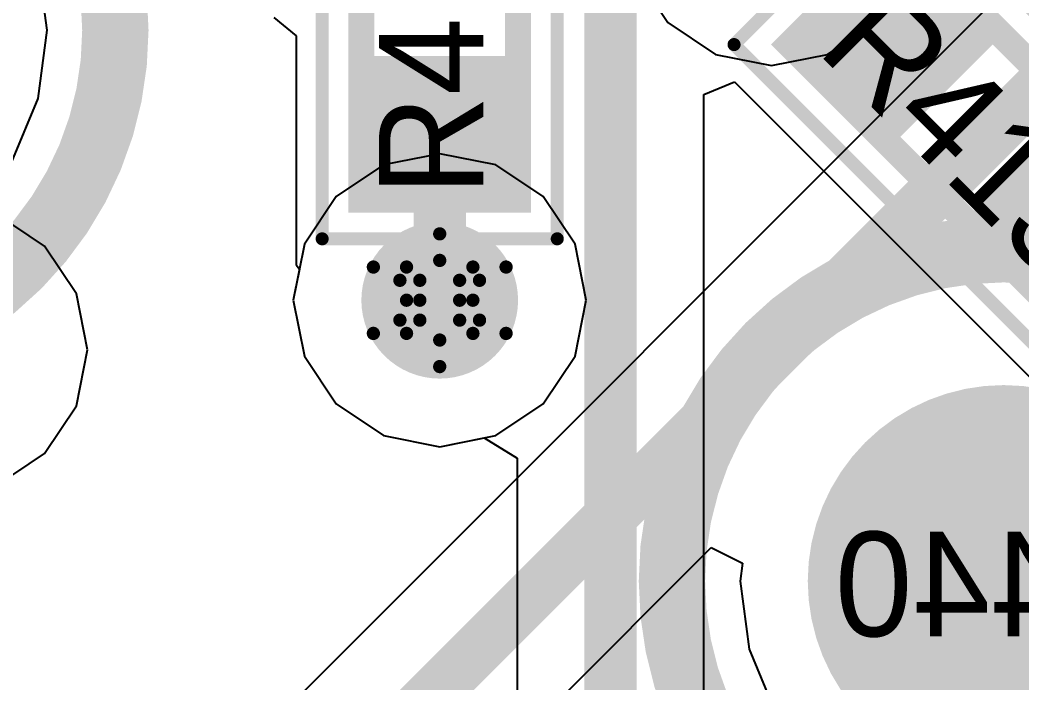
# Model space of a CAD drawing. Header units: millimetres. Extents: x 5 to 399, y 5 to 287.
# Drawn here: x 218.546 to 222.381, y 135.457 to 137.995 of the extents above; entities that cross this region are included whole.
import ezdxf

# ---------------------------------------------------------------- set-up
doc = ezdxf.new("R2010")
doc.units = ezdxf.units.MM
for name, color, linetype in [('BottomLayer', 5, 'Continuous'), ('BottomOverlay', 54, 'Continuous'), ('BottomPaste', 16, 'Continuous'), ('BottomSolder', 6, 'Continuous'), ('DrillDrawing', 1, 'Continuous'), ('DrillGuide', 244, 'Continuous'), ('Mechanical13', 56, 'Continuous'), ('MidLayer1', 16, 'Continuous'), ('MidLayer2', 76, 'Continuous'), ('MultiLayer', 9, 'Continuous'), ('TopLayer', 1, 'Continuous'), ('TopOverlay', 2, 'Continuous'), ('TopPaste', 8, 'Continuous'), ('TopSolder', 216, 'Continuous'), ('ViaHoleLayer', 16, 'Continuous')]:
    doc.layers.add(name, color=color, linetype=linetype)

# ---------------------------------------------------------------- blocks, each defined once
blk = doc.blocks.new('TP1_5MM_B_16')
at = {"layer": 'BottomLayer', "const_width": 0.75}
blk.add_lwpolyline([(-0.375, 0, 1), (0.375, 0, 1)], format="xyb", close=True, dxfattribs=at)
at = {"layer": 'BottomOverlay'}
for points, const_width in [([(1.27, 0, 1), (-1.27, 0, 1)], 0.254), ([(-1.3335, 0, 1), (-1.2065, 0, 1)], 0.127), ([(1.2065, 0, 1), (1.3335, 0, 1)], 0.127)]:
    blk.add_lwpolyline(points, format="xyb", close=True, dxfattribs=dict(at, const_width=const_width))
at = {"layer": 'BottomPaste', "const_width": 0.75}
blk.add_lwpolyline([(-0.375, 0, 1), (0.375, 0, 1)], format="xyb", close=True, dxfattribs=at)
at = {"layer": 'BottomSolder', "const_width": 0.75}
blk.add_lwpolyline([(-0.375, 0, 1), (0.375, 0, 1)], format="xyb", close=True, dxfattribs=at)
blk = doc.blocks.new('0402_R_20')
at = {"layer": 'Mechanical13', "const_width": 0.1}
for points in [[(0.55, 0.3), (-0.55, 0.3)], [(-0.55, 0.3), (-0.55, -0.3)], [(0.55, 0.3), (0.55, -0.3)], [(0.55, -0.3), (-0.55, -0.3)]]:
    blk.add_lwpolyline(points, dxfattribs=at)
at = {"layer": 'Mechanical13', "const_width": 0.05}
for points in [[(-0.575, 0.3, 1), (-0.525, 0.3, 1)], [(-0.575, 0.3, 1), (-0.525, 0.3, 1)], [(0.525, 0.3, 1), (0.575, 0.3, 1)], [(0.525, 0.3, 1), (0.575, 0.3, 1)], [(-0.575, -0.3, 1), (-0.525, -0.3, 1)], [(-0.575, -0.3, 1), (-0.525, -0.3, 1)], [(0.525, -0.3, 1), (0.575, -0.3, 1)], [(0.525, -0.3, 1), (0.575, -0.3, 1)]]:
    blk.add_lwpolyline(points, format="xyb", close=True, dxfattribs=at)
at = {"layer": 'TopLayer'}
for points in [[(-0.25, -0.3), (-0.25, 0.3), (-0.75, -0.3), (-0.75, 0.3)], [(0.75, -0.3), (0.75, 0.3), (0.25, -0.3), (0.25, 0.3)]]:
    blk.add_solid(points, dxfattribs=at)
at = {"layer": 'TopOverlay', "const_width": 0.05}
for points in [[(0.9, 0.45), (-0.9, 0.45)], [(-0.9, 0.45), (-0.9, -0.45)], [(0.9, 0.45), (0.9, -0.45)], [(0.9, -0.45), (-0.9, -0.45)]]:
    blk.add_lwpolyline(points, dxfattribs=at)
at = {"layer": 'TopOverlay', "const_width": 0.025}
for points in [[(-0.9125, 0.45, 1), (-0.8875, 0.45, 1)], [(-0.9125, 0.45, 1), (-0.8875, 0.45, 1)], [(0.8875, 0.45, 1), (0.9125, 0.45, 1)], [(0.8875, 0.45, 1), (0.9125, 0.45, 1)], [(-0.9125, -0.45, 1), (-0.8875, -0.45, 1)], [(-0.9125, -0.45, 1), (-0.8875, -0.45, 1)], [(0.8875, -0.45, 1), (0.9125, -0.45, 1)], [(0.8875, -0.45, 1), (0.9125, -0.45, 1)]]:
    blk.add_lwpolyline(points, format="xyb", close=True, dxfattribs=at)
at = {"layer": 'TopPaste'}
for points in [[(-0.25, -0.3), (-0.25, 0.3), (-0.75, -0.3), (-0.75, 0.3)], [(0.75, -0.3), (0.75, 0.3), (0.25, -0.3), (0.25, 0.3)]]:
    blk.add_solid(points, dxfattribs=at)
at = {"layer": 'TopSolder'}
for points in [[(-0.2, -0.35), (-0.2, 0.35), (-0.8, -0.35), (-0.8, 0.35)], [(0.8, -0.35), (0.8, 0.35), (0.2, -0.35), (0.2, 0.35)]]:
    blk.add_solid(points, dxfattribs=at)
blk = doc.blocks.new('0402_R_21')
at = {"layer": 'Mechanical13', "const_width": 0.1}
for points in [[(0.55, 0.3), (-0.55, 0.3)], [(-0.55, 0.3), (-0.55, -0.3)], [(0.55, 0.3), (0.55, -0.3)], [(0.55, -0.3), (-0.55, -0.3)]]:
    blk.add_lwpolyline(points, dxfattribs=at)
at = {"layer": 'Mechanical13', "const_width": 0.05}
for points in [[(-0.575, 0.3, 1), (-0.525, 0.3, 1)], [(-0.575, 0.3, 1), (-0.525, 0.3, 1)], [(0.525, 0.3, 1), (0.575, 0.3, 1)], [(0.525, 0.3, 1), (0.575, 0.3, 1)], [(-0.575, -0.3, 1), (-0.525, -0.3, 1)], [(-0.575, -0.3, 1), (-0.525, -0.3, 1)], [(0.525, -0.3, 1), (0.575, -0.3, 1)], [(0.525, -0.3, 1), (0.575, -0.3, 1)]]:
    blk.add_lwpolyline(points, format="xyb", close=True, dxfattribs=at)
at = {"layer": 'TopLayer'}
for points in [[(-0.25, -0.3), (-0.25, 0.3), (-0.75, -0.3), (-0.75, 0.3)], [(0.75, -0.3), (0.75, 0.3), (0.25, -0.3), (0.25, 0.3)]]:
    blk.add_solid(points, dxfattribs=at)
at = {"layer": 'TopOverlay', "const_width": 0.05}
for points in [[(0.9, 0.45), (-0.9, 0.45)], [(-0.9, 0.45), (-0.9, -0.45)], [(0.9, 0.45), (0.9, -0.45)], [(0.9, -0.45), (-0.9, -0.45)]]:
    blk.add_lwpolyline(points, dxfattribs=at)
at = {"layer": 'TopOverlay', "const_width": 0.025}
for points in [[(-0.9125, 0.45, 1), (-0.8875, 0.45, 1)], [(-0.9125, 0.45, 1), (-0.8875, 0.45, 1)], [(0.8875, 0.45, 1), (0.9125, 0.45, 1)], [(0.8875, 0.45, 1), (0.9125, 0.45, 1)], [(-0.9125, -0.45, 1), (-0.8875, -0.45, 1)], [(-0.9125, -0.45, 1), (-0.8875, -0.45, 1)], [(0.8875, -0.45, 1), (0.9125, -0.45, 1)], [(0.8875, -0.45, 1), (0.9125, -0.45, 1)]]:
    blk.add_lwpolyline(points, format="xyb", close=True, dxfattribs=at)
at = {"layer": 'TopPaste'}
for points in [[(-0.25, -0.3), (-0.25, 0.3), (-0.75, -0.3), (-0.75, 0.3)], [(0.75, -0.3), (0.75, 0.3), (0.25, -0.3), (0.25, 0.3)]]:
    blk.add_solid(points, dxfattribs=at)
at = {"layer": 'TopSolder'}
for points in [[(-0.2, -0.35), (-0.2, 0.35), (-0.8, -0.35), (-0.8, 0.35)], [(0.8, -0.35), (0.8, 0.35), (0.2, -0.35), (0.2, 0.35)]]:
    blk.add_solid(points, dxfattribs=at)
blk = doc.blocks.new('TP1_5MM_B_102')
at = {"layer": 'BottomLayer', "const_width": 0.75}
blk.add_lwpolyline([(-0.375, 0, 1), (0.375, 0, 1)], format="xyb", close=True, dxfattribs=at)
at = {"layer": 'BottomOverlay'}
for points, const_width in [([(1.27, 0, 1), (-1.27, 0, 1)], 0.254), ([(-1.3335, 0, 1), (-1.2065, 0, 1)], 0.127), ([(1.2065, 0, 1), (1.3335, 0, 1)], 0.127)]:
    blk.add_lwpolyline(points, format="xyb", close=True, dxfattribs=dict(at, const_width=const_width))
at = {"layer": 'BottomPaste', "const_width": 0.75}
blk.add_lwpolyline([(-0.375, 0, 1), (0.375, 0, 1)], format="xyb", close=True, dxfattribs=at)
at = {"layer": 'BottomSolder', "const_width": 0.75}
blk.add_lwpolyline([(-0.375, 0, 1), (0.375, 0, 1)], format="xyb", close=True, dxfattribs=at)
blk = doc.blocks.new('TP1_5MM_B_145')
at = {"layer": 'BottomLayer', "const_width": 0.75}
blk.add_lwpolyline([(-0.375, 0, 1), (0.375, 0, 1)], format="xyb", close=True, dxfattribs=at)
at = {"layer": 'BottomOverlay'}
for points, const_width in [([(1.27, 0, 1), (-1.27, 0, 1)], 0.254), ([(-1.3335, 0, 1), (-1.2065, 0, 1)], 0.127), ([(1.2065, 0, 1), (1.3335, 0, 1)], 0.127)]:
    blk.add_lwpolyline(points, format="xyb", close=True, dxfattribs=dict(at, const_width=const_width))
at = {"layer": 'BottomPaste', "const_width": 0.75}
blk.add_lwpolyline([(-0.375, 0, 1), (0.375, 0, 1)], format="xyb", close=True, dxfattribs=at)
at = {"layer": 'BottomSolder', "const_width": 0.75}
blk.add_lwpolyline([(-0.375, 0, 1), (0.375, 0, 1)], format="xyb", close=True, dxfattribs=at)
blk = doc.blocks.new('0402_R_246')
at = {"layer": 'Mechanical13', "const_width": 0.1}
for points in [[(-0.55, 0.3), (0.55, 0.3)], [(-0.55, -0.3), (-0.55, 0.3)], [(0.55, -0.3), (0.55, 0.3)], [(0.55, -0.3), (-0.55, -0.3)]]:
    blk.add_lwpolyline(points, dxfattribs=at)
at = {"layer": 'Mechanical13', "const_width": 0.05}
for points in [[(-0.575, 0.3, 1), (-0.525, 0.3, 1)], [(-0.575, 0.3, 1), (-0.525, 0.3, 1)], [(0.525, 0.3, 1), (0.575, 0.3, 1)], [(0.525, 0.3, 1), (0.575, 0.3, 1)], [(-0.575, -0.3, 1), (-0.525, -0.3, 1)], [(-0.575, -0.3, 1), (-0.525, -0.3, 1)], [(0.525, -0.3, 1), (0.575, -0.3, 1)], [(0.525, -0.3, 1), (0.575, -0.3, 1)]]:
    blk.add_lwpolyline(points, format="xyb", close=True, dxfattribs=at)
at = {"layer": 'TopLayer'}
for points in [[(-0.25, -0.3), (-0.25, 0.3), (-0.75, -0.3), (-0.75, 0.3)], [(0.75, -0.3), (0.75, 0.3), (0.25, -0.3), (0.25, 0.3)]]:
    blk.add_solid(points, dxfattribs=at)
at = {"layer": 'TopOverlay', "const_width": 0.05}
for points in [[(0.9, 0.45), (-0.9, 0.45)], [(-0.9, -0.45), (-0.9, 0.45)], [(0.9, -0.45), (0.9, 0.45)], [(0.9, -0.45), (-0.9, -0.45)]]:
    blk.add_lwpolyline(points, dxfattribs=at)
at = {"layer": 'TopOverlay', "const_width": 0.025}
for points in [[(-0.9125, 0.45, 1), (-0.8875, 0.45, 1)], [(-0.9125, 0.45, 1), (-0.8875, 0.45, 1)], [(0.8875, 0.45, 1), (0.9125, 0.45, 1)], [(0.8875, 0.45, 1), (0.9125, 0.45, 1)], [(-0.9125, -0.45, 1), (-0.8875, -0.45, 1)], [(-0.9125, -0.45, 1), (-0.8875, -0.45, 1)], [(0.8875, -0.45, 1), (0.9125, -0.45, 1)], [(0.8875, -0.45, 1), (0.9125, -0.45, 1)]]:
    blk.add_lwpolyline(points, format="xyb", close=True, dxfattribs=at)
at = {"layer": 'TopPaste'}
for points in [[(-0.25, -0.3), (-0.25, 0.3), (-0.75, -0.3), (-0.75, 0.3)], [(0.75, -0.3), (0.75, 0.3), (0.25, -0.3), (0.25, 0.3)]]:
    blk.add_solid(points, dxfattribs=at)
at = {"layer": 'TopSolder'}
for points in [[(-0.2, -0.35), (-0.2, 0.35), (-0.8, -0.35), (-0.8, 0.35)], [(0.8, -0.35), (0.8, 0.35), (0.2, -0.35), (0.2, 0.35)]]:
    blk.add_solid(points, dxfattribs=at)

msp = doc.modelspace()

# ---------------------------------------------------------------- linework, layer by layer
at = {"layer": 'BottomLayer'}
for p, q in [((222.7321, 138.5255), (218.7344, 134.5279)), ((218.6491, 137.9556), (218.6147, 138.2166)), ((220.9041, 138.1668), (221.0257, 137.9849)), ((221.8187, 137.9849), (221.9403, 138.1668)), ((221.0257, 137.9849), (221.2076, 137.8634)), ((221.6368, 137.8634), (221.8187, 137.9849)), ((218.6147, 137.6945), (218.6491, 137.9556)), ((221.2076, 137.8634), (221.4222, 137.8207)), ((221.4222, 137.8207), (221.6368, 137.8634)), ((218.514, 137.4513), (218.6147, 137.6945)), ((220.1522, 137.483), (219.9376, 137.4403)), ((220.3668, 137.4403), (220.1522, 137.483)), ((219.9376, 137.4403), (219.7557, 137.3187)), ((220.5487, 137.3187), (220.3668, 137.4403)), ((219.7557, 137.3187), (219.6341, 137.1368)), ((220.6703, 137.1368), (220.5487, 137.3187)), ((219.6341, 137.1368), (219.5914, 136.9222)), ((220.713, 136.9222), (220.6703, 137.1368)), ((219.5914, 136.9222), (219.6341, 136.7076)), ((220.6703, 136.7076), (220.713, 136.9222)), ((219.6341, 136.7076), (219.7557, 136.5257)), ((220.5487, 136.5257), (220.6703, 136.7076)), ((219.7557, 136.5257), (219.9376, 136.4041)), ((220.3668, 136.4041), (220.5487, 136.5257)), ((219.9376, 136.4041), (220.1522, 136.3614)), ((220.1522, 136.3614), (220.3668, 136.4041)), ((220.0889, 134.873), (221.1913, 135.9755)), ((221.1913, 135.9755), (221.3116, 135.9161)), ((221.3116, 135.9161), (221.3026, 135.8474)), ((221.3026, 135.8474), (221.3369, 135.5863)), ((221.3369, 135.5863), (221.4377, 135.3431))]:
    msp.add_line(p, q, dxfattribs=at)
at = {"layer": 'BottomLayer', "const_width": 0.2}
for points in [[(218.8822, 134.171), (222.9844, 138.2732)], [(222.3112, 136.1268), (222.997, 136.8126)], [(222.3112, 135.8474), (222.3112, 136.1268)]]:
    msp.add_lwpolyline(points, dxfattribs=at)
at = {"layer": 'BottomLayer'}
for points, const_width in [([(220.0022, 136.9222, 1), (220.3022, 136.9222, 1)], 0.3), ([(222.2612, 136.1268, 1), (222.3612, 136.1268, 1)], 0.1), ([(222.2612, 136.1268, 1), (222.3612, 136.1268, 1)], 0.1), ([(222.2612, 135.8474, 1), (222.3612, 135.8474, 1)], 0.1)]:
    msp.add_lwpolyline(points, format="xyb", close=True, dxfattribs=dict(at, const_width=const_width))
at = {"layer": 'DrillDrawing', "const_width": 0.0508}
for points in [[(220.0252, 137.0492), (220.1522, 137.1762)], [(220.1522, 137.1762), (220.2792, 137.0492)], [(220.076, 136.9984), (220.1522, 137.0746)], [(220.1522, 137.0746), (220.2284, 136.9984)], [(219.8982, 137.0492), (220.0252, 136.9222)], [(219.8982, 137.0492), (220.0252, 137.0492)], [(220.2792, 137.0492), (220.4062, 137.0492)], [(220.2792, 136.9222), (220.4062, 137.0492)], [(219.9998, 136.9984), (220.076, 136.9222)], [(219.9998, 136.9984), (220.076, 136.9984)], [(220.2284, 136.9984), (220.3046, 136.9984)], [(220.2284, 136.9222), (220.3046, 136.9984)], [(219.8982, 136.7952), (220.0252, 136.9222)], [(219.9998, 136.846), (220.076, 136.9222)], [(220.2284, 136.9222), (220.3046, 136.846)], [(220.2792, 136.9222), (220.4062, 136.7952)], [(219.9998, 136.846), (220.076, 136.846)], [(220.076, 136.846), (220.1522, 136.7698)], [(220.1522, 136.7698), (220.2284, 136.846)], [(220.2284, 136.846), (220.3046, 136.846)], [(219.8982, 136.7952), (220.0252, 136.7952)], [(220.0252, 136.7952), (220.1522, 136.6682)], [(220.1522, 136.6682), (220.2792, 136.7952)], [(220.2792, 136.7952), (220.4062, 136.7952)]]:
    msp.add_lwpolyline(points, dxfattribs=at)
at = {"layer": 'DrillDrawing', "const_width": 0.0254}
for points in [[(220.1395, 137.1762, 1), (220.1649, 137.1762, 1)], [(220.1395, 137.1762, 1), (220.1649, 137.1762, 1)], [(220.1395, 137.0746, 1), (220.1649, 137.0746, 1)], [(220.1395, 137.0746, 1), (220.1649, 137.0746, 1)], [(219.8855, 137.0492, 1), (219.9109, 137.0492, 1)], [(219.8855, 137.0492, 1), (219.9109, 137.0492, 1)], [(220.0125, 137.0492, 1), (220.0379, 137.0492, 1)], [(220.0125, 137.0492, 1), (220.0379, 137.0492, 1)], [(220.2665, 137.0492, 1), (220.2919, 137.0492, 1)], [(220.2665, 137.0492, 1), (220.2919, 137.0492, 1)], [(220.3935, 137.0492, 1), (220.4189, 137.0492, 1)], [(220.3935, 137.0492, 1), (220.4189, 137.0492, 1)], [(219.9871, 136.9984, 1), (220.0125, 136.9984, 1)], [(219.9871, 136.9984, 1), (220.0125, 136.9984, 1)], [(220.0633, 136.9984, 1), (220.0887, 136.9984, 1)], [(220.0633, 136.9984, 1), (220.0887, 136.9984, 1)], [(220.2157, 136.9984, 1), (220.2411, 136.9984, 1)], [(220.2157, 136.9984, 1), (220.2411, 136.9984, 1)], [(220.2919, 136.9984, 1), (220.3173, 136.9984, 1)], [(220.2919, 136.9984, 1), (220.3173, 136.9984, 1)], [(220.0125, 136.9222, 1), (220.0379, 136.9222, 1)], [(220.0125, 136.9222, 1), (220.0379, 136.9222, 1)], [(220.0633, 136.9222, 1), (220.0887, 136.9222, 1)], [(220.0633, 136.9222, 1), (220.0887, 136.9222, 1)], [(220.2157, 136.9222, 1), (220.2411, 136.9222, 1)], [(220.2157, 136.9222, 1), (220.2411, 136.9222, 1)], [(220.2665, 136.9222, 1), (220.2919, 136.9222, 1)], [(220.2665, 136.9222, 1), (220.2919, 136.9222, 1)], [(219.9871, 136.846, 1), (220.0125, 136.846, 1)], [(219.9871, 136.846, 1), (220.0125, 136.846, 1)], [(220.0633, 136.846, 1), (220.0887, 136.846, 1)], [(220.0633, 136.846, 1), (220.0887, 136.846, 1)], [(220.2157, 136.846, 1), (220.2411, 136.846, 1)], [(220.2157, 136.846, 1), (220.2411, 136.846, 1)], [(220.2919, 136.846, 1), (220.3173, 136.846, 1)], [(220.2919, 136.846, 1), (220.3173, 136.846, 1)], [(219.8855, 136.7952, 1), (219.9109, 136.7952, 1)], [(219.8855, 136.7952, 1), (219.9109, 136.7952, 1)], [(220.0125, 136.7952, 1), (220.0379, 136.7952, 1)], [(220.0125, 136.7952, 1), (220.0379, 136.7952, 1)], [(220.2665, 136.7952, 1), (220.2919, 136.7952, 1)], [(220.2665, 136.7952, 1), (220.2919, 136.7952, 1)], [(220.3935, 136.7952, 1), (220.4189, 136.7952, 1)], [(220.3935, 136.7952, 1), (220.4189, 136.7952, 1)], [(220.1395, 136.7698, 1), (220.1649, 136.7698, 1)], [(220.1395, 136.7698, 1), (220.1649, 136.7698, 1)], [(220.1395, 136.6682, 1), (220.1649, 136.6682, 1)], [(220.1395, 136.6682, 1), (220.1649, 136.6682, 1)]]:
    msp.add_lwpolyline(points, format="xyb", close=True, dxfattribs=at)
at = {"layer": 'DrillGuide', "const_width": 0.125}
msp.add_lwpolyline([(220.0897, 136.9222, 1), (220.2147, 136.9222, 1)], format="xyb", close=True, dxfattribs=at)
at = {"layer": 'MidLayer1'}
for p, q in [((220.9041, 138.1668), (221.0257, 137.9849)), ((221.8187, 137.9849), (221.9403, 138.1668)), ((221.0257, 137.9849), (221.2076, 137.8634)), ((221.6368, 137.8634), (221.8187, 137.9849)), ((221.2076, 137.8634), (221.4222, 137.8207)), ((221.4222, 137.8207), (221.6368, 137.8634)), ((220.1522, 137.483), (219.9376, 137.4403)), ((220.3668, 137.4403), (220.1522, 137.483)), ((219.9376, 137.4403), (219.7557, 137.3187)), ((220.5487, 137.3187), (220.3668, 137.4403)), ((219.7557, 137.3187), (219.6341, 137.1368)), ((220.6703, 137.1368), (220.5487, 137.3187)), ((219.6341, 137.1368), (219.5914, 136.9222)), ((220.713, 136.9222), (220.6703, 137.1368)), ((219.5914, 136.9222), (219.6341, 136.7076)), ((220.6703, 136.7076), (220.713, 136.9222)), ((219.6341, 136.7076), (219.7557, 136.5257)), ((220.5487, 136.5257), (220.6703, 136.7076)), ((219.7557, 136.5257), (219.9376, 136.4041)), ((220.3668, 136.4041), (220.5487, 136.5257)), ((219.9376, 136.4041), (220.1522, 136.3614)), ((220.1522, 136.3614), (220.3668, 136.4041))]:
    msp.add_line(p, q, dxfattribs=at)
at = {"layer": 'MidLayer1', "const_width": 0.3}
msp.add_lwpolyline([(220.0022, 136.9222, 1), (220.3022, 136.9222, 1)], format="xyb", close=True, dxfattribs=at)
at = {"layer": 'MidLayer2'}
for p, q in [((220.9041, 138.1668), (221.0257, 137.9849)), ((221.8187, 137.9849), (221.9403, 138.1668)), ((221.0257, 137.9849), (221.2076, 137.8634)), ((221.6368, 137.8634), (221.8187, 137.9849)), ((221.2076, 137.8634), (221.4222, 137.8207)), ((221.4222, 137.8207), (221.6368, 137.8634)), ((218.6396, 137.1288), (218.4577, 137.2504)), ((218.7612, 136.9469), (218.6396, 137.1288)), ((218.8039, 136.7323), (218.7612, 136.9469)), ((218.7612, 136.5177), (218.8039, 136.7323)), ((218.6396, 136.3358), (218.7612, 136.5177)), ((218.4577, 136.2142), (218.6396, 136.3358))]:
    msp.add_line(p, q, dxfattribs=at)
at = {"layer": 'MidLayer2', "const_width": 0.3}
msp.add_lwpolyline([(220.0022, 136.9222, 1), (220.3022, 136.9222, 1)], format="xyb", close=True, dxfattribs=at)
at = {"layer": 'MultiLayer', "const_width": 0.3}
msp.add_lwpolyline([(220.0022, 136.9222, 1), (220.3022, 136.9222, 1)], format="xyb", close=True, dxfattribs=at)
at = {"layer": 'TopLayer'}
for p, q in [((219.5172, 138.0044), (219.6022, 137.9347)), ((219.6022, 137.9347), (219.6022, 137.0572)), ((221.1631, 137.7094), (221.2804, 137.758)), ((221.2804, 137.758), (221.8447, 137.1937)), ((221.1631, 134.9031), (221.1631, 137.7094)), ((218.6396, 137.1288), (218.4577, 137.2504)), ((221.8447, 137.1937), (221.8447, 137.1937)), ((221.8447, 137.1937), (222.5518, 136.4866)), ((218.7612, 136.9469), (218.6396, 137.1288)), ((219.6022, 137.0572), (219.6022, 137.0572)), ((219.6022, 137.0572), (219.6151, 137.0414)), ((219.6151, 137.0414), (219.5914, 136.9222)), ((218.8039, 136.7323), (218.7612, 136.9469)), ((219.5914, 136.9222), (219.6341, 136.7076)), ((218.7612, 136.5177), (218.8039, 136.7323)), ((219.6341, 136.7076), (219.7557, 136.5257)), ((218.6396, 136.3358), (218.7612, 136.5177)), ((219.7557, 136.5257), (219.9376, 136.4041)), ((219.9376, 136.4041), (220.1522, 136.3614)), ((220.1522, 136.3614), (220.3223, 136.3953)), ((220.3223, 136.3953), (220.4493, 136.3181)), ((218.4577, 136.2142), (218.6396, 136.3358)), ((220.4493, 136.3181), (220.4493, 134.8946))]:
    msp.add_line(p, q, dxfattribs=at)
at = {"layer": 'TopLayer', "const_width": 0.2}
for points in [[(220.8062, 134.4822), (220.8062, 139.4525)], [(221.4222, 138.3814), (221.8738, 137.9298)], [(220.1522, 136.9222), (220.1522, 137.5572)]]:
    msp.add_lwpolyline(points, dxfattribs=at)
at = {"layer": 'TopLayer'}
for points, const_width in [([(221.8238, 137.9298, 1), (221.9238, 137.9298, 1)], 0.1), ([(220.1022, 137.5572, 1), (220.2022, 137.5572, 1)], 0.1), ([(220.0022, 136.9222, 1), (220.3022, 136.9222, 1)], 0.3), ([(220.1022, 136.9222, 1), (220.2022, 136.9222, 1)], 0.1)]:
    msp.add_lwpolyline(points, format="xyb", close=True, dxfattribs=dict(at, const_width=const_width))
at = {"layer": 'ViaHoleLayer', "const_width": 0.125}
msp.add_lwpolyline([(220.0897, 136.9222, 1), (220.2147, 136.9222, 1)], format="xyb", close=True, dxfattribs=at)

# ---------------------------------------------------------------- block references
for name, p, rotation in [('TP1_5MM_B_145', (217.6405, 137.9556), 90), ('0402_R_21', (222.9161, 138.2651), 135), ('0402_R_246', (220.1522, 138.0572), 270), ('0402_R_20', (222.2336, 137.5826), 135), ('TP1_5MM_B_16', (222.3112, 135.8474), 90), ('TP1_5MM_B_102', (217.4598, 134.1964), 90)]:
    msp.add_blockref(name, p, dxfattribs=dict(rotation=rotation))

# ---------------------------------------------------------------- texts
at = {"layer": 'BottomOverlay', "text_generation_flag": 2}
for s, p in [('TP400', (218.567, 137.7442)), ('TP440', (223.2406, 135.636))]:
    msp.add_text(s, height=0.4, dxfattribs=at).set_placement(p)
at = {"layer": 'TopOverlay'}
for s, rotation, p in [('R412', 315, (222.2761, 138.5375)), ('R402', 90, (220.3196, 137.3206)), ('R413', 315, (221.5903, 137.8771))]:
    msp.add_text(s, height=0.4, rotation=rotation, dxfattribs=at).set_placement(p)

doc.saveas('drawing.dxf')
